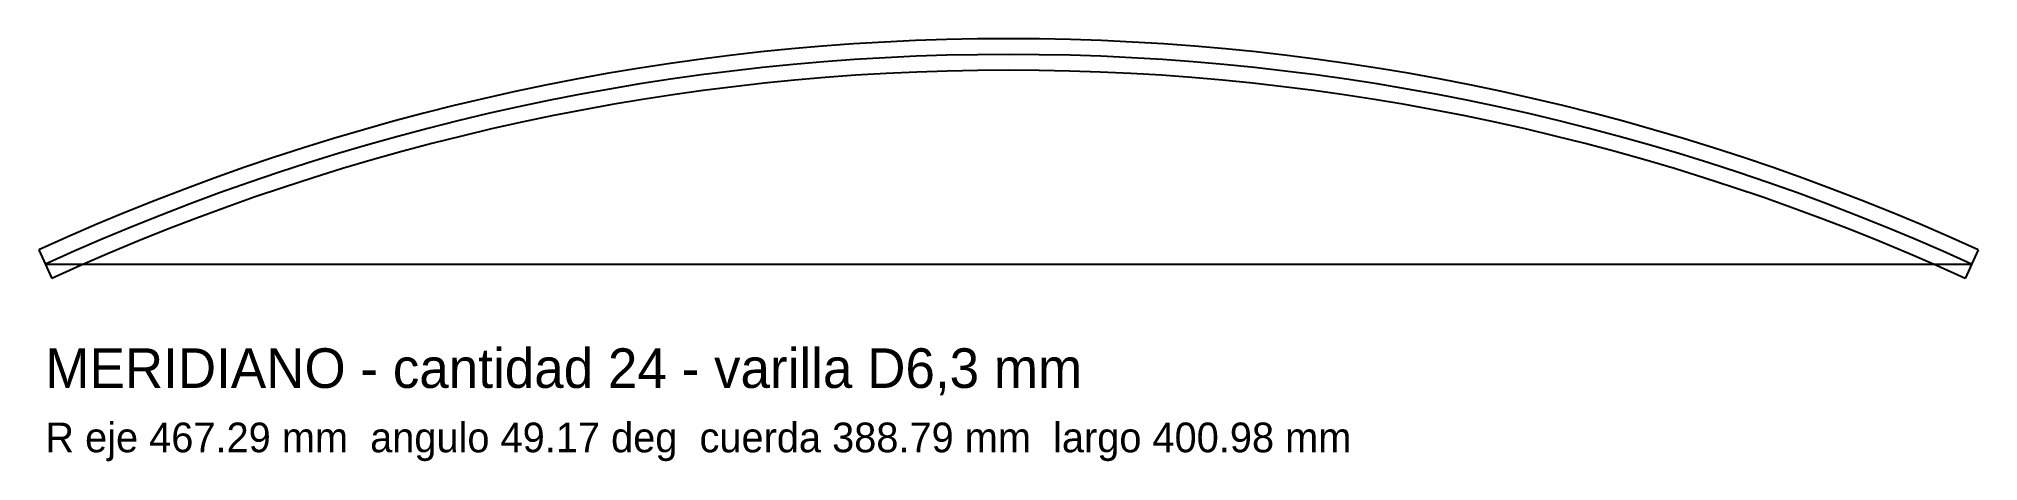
# Model space of a CAD drawing. Header units: millimetres. Extents: x -196 to 196, y -427 to 46.
# Drawn here: x -195.7 to 195.7, y -39.8 to 45.5 of the extents above; entities outside this region: 1.
import ezdxf

# ---------------------------------------------------------------- set-up
doc = ezdxf.new("R2010")
doc.units = ezdxf.units.MM

msp = doc.modelspace()

# ---------------------------------------------------------------- linework, layer by layer
at = {"layer": 'CONTORNO'}
for p, q in [((-195.7159, 2.8872), (-193.0743, -2.8872)), ((195.7159, 2.8872), (193.0743, -2.8872))]:
    msp.add_line(p, q, dxfattribs=at)
for radius in [470.4614, 464.1114]:
    msp.add_arc((0, -424.9319), radius, 65.4172, 114.5828, dxfattribs=at)
at = {"layer": 'EJE'}
msp.add_arc((0, -424.9319), 467.2864, 65.4172, 114.5828, dxfattribs=at)
at = {"layer": 'REFERENCIA'}
msp.add_line((-194.3951, 0), (194.3951, 0), dxfattribs=at)
msp.add_circle((0, -424.9319), 2, dxfattribs=at)

# ---------------------------------------------------------------- texts
at = {"layer": 'TEXTO'}
for s, height, p in [('MERIDIANO - cantidad 24 - varilla D6,3 mm', 8, (-194.3951, -25)), ('R eje 467.29 mm  angulo 49.17 deg  cuerda 388.79 mm  largo 400.98 mm', 6, (-194.3951, -38))]:
    msp.add_text(s, height=height, dxfattribs=at).set_placement(p)

doc.saveas('drawing.dxf')
